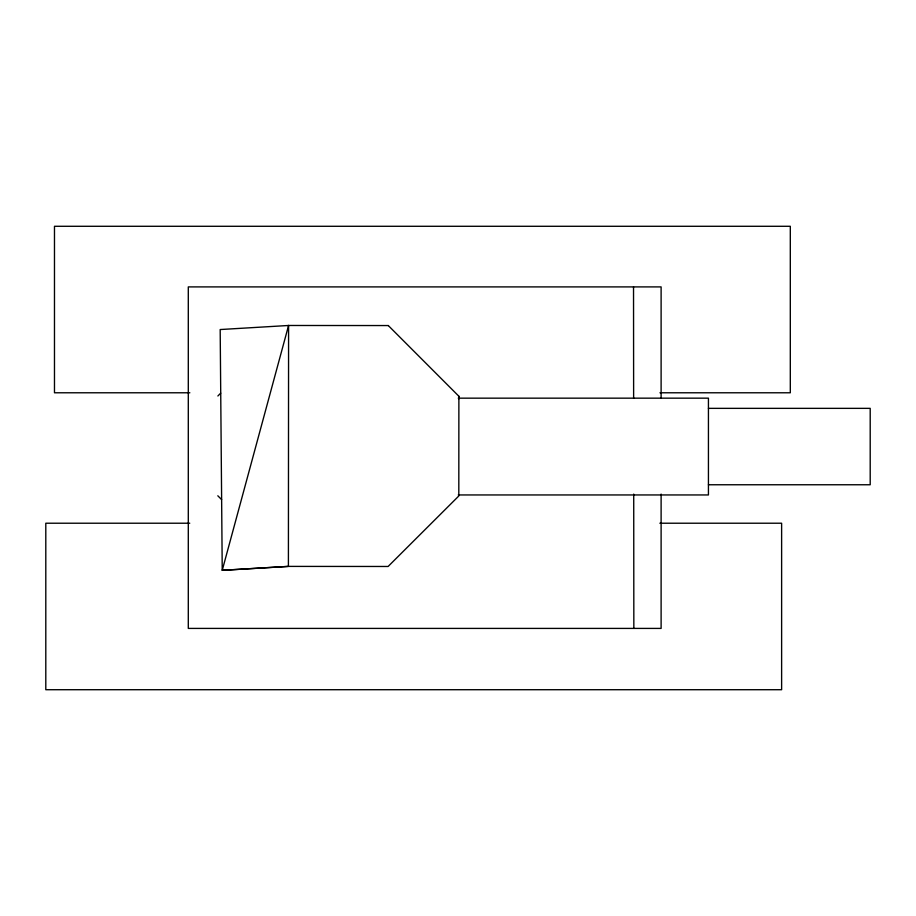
<?xml version="1.0" encoding="UTF-8"?>
<svg xmlns="http://www.w3.org/2000/svg" width="916" height="916" viewBox="0 0 916 916"><rect width="100%" height="100%" fill="white"/><g stroke="black" fill="none" stroke-linecap="round" stroke-linejoin="round"><path stroke-width="1.37" d="M458.801 399.021L458.801 396.17L388.292 325.558M458.882 396.17L458.813 495.968L388.109 566.477L288.322 566.397L222.233 570.325L220.184 329.542L288.586 325.478L388.373 325.558M217.882 395.987L220.722 393.159M189.852 392.781L54.479 392.781L54.479 226.286L790.302 226.286L790.302 392.781L659.955 392.781M458.252 398.162L708.434 398.162L708.434 494.949L458.252 494.949M708.434 408.353L870.2 408.353L870.2 484.759L708.434 484.759M189.749 523.219L45.8 523.219L45.8 689.714L781.623 689.714L781.623 523.219L659.852 523.219M217.813 495.785L221.638 499.609M633.529 286.903L633.632 398.357M633.723 494.09L633.838 628.41M661.112 398.357L661.112 286.903L188.295 286.903L188.295 628.41L661.112 628.41L661.112 494.09M288.586 325.478L288.403 566.397L222.233 570.325L288.586 325.478"/></g></svg>
